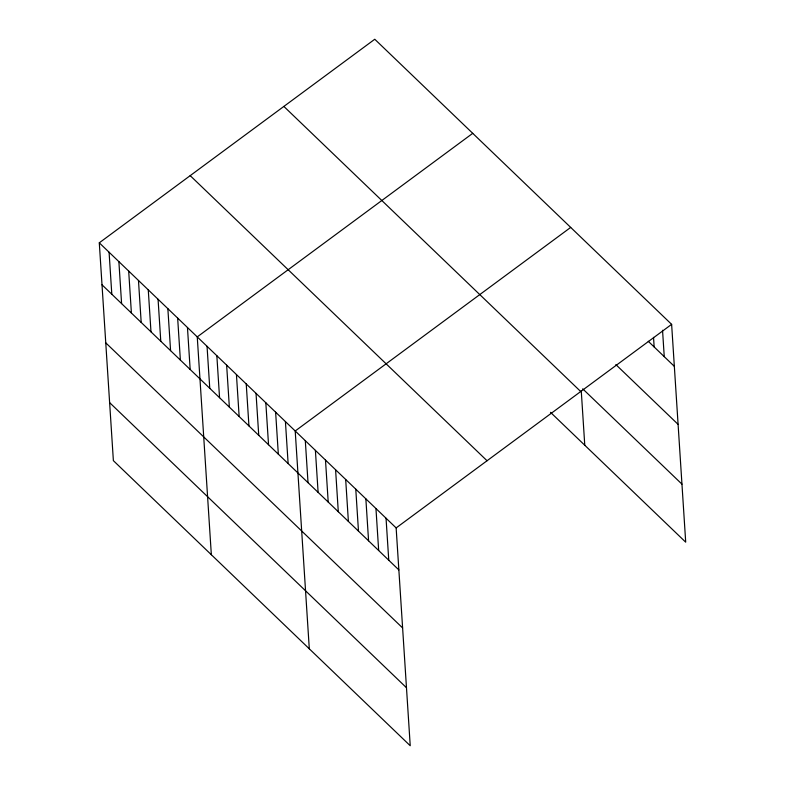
<?xml version="1.0" encoding="UTF-8"?>
<svg xmlns="http://www.w3.org/2000/svg" width="785" height="785" viewBox="0 0 785 785"><rect width="100%" height="100%" fill="white"/><g stroke="black" fill="none" stroke-linecap="round" stroke-linejoin="round"><path stroke-width="1.18" d="M99.293 242.82L396.14 527.922L410.231 745.75L113.374 460.648L99.293 242.82L374.769 39.25L671.626 324.352L685.707 542.18L550.491 412.321M472.737 133.332L197.251 336.902L211.342 554.73M570.695 227.414L295.209 430.985L309.3 648.812M396.14 527.922L671.626 324.352M648.263 341.298L674.335 366.34M615.852 364.593L678.093 424.371M582.706 388.83L681.959 484.149M283.866 106.426L580.714 391.529M190.196 175.644L487.053 460.746M102.011 284.808L398.858 569.91M105.759 342.829L402.607 627.931M109.625 402.617L406.473 687.719M662.54 330.25L664.247 356.645M653.532 337.354L654.15 346.95M581.253 390.773L584.776 445.242M386.043 518.228L388.761 560.215M375.956 508.533L378.674 550.52M365.859 498.838L368.577 540.826M355.772 489.143L358.48 531.131M345.675 479.449L348.393 521.436M335.587 469.764L338.296 511.741M325.49 460.069L328.209 502.057M315.393 450.374L318.111 492.362M305.306 440.679L308.024 482.667M285.416 421.574L288.134 463.562M275.623 412.164L278.332 454.152M265.821 402.764L268.539 444.742M256.028 393.354L258.746 435.341M246.235 383.943L248.943 425.931M236.432 374.533L239.15 416.521M226.639 365.123L229.357 407.111M216.846 355.723L219.555 397.701M207.044 346.313L209.762 388.3M187.458 327.492L190.166 369.48M177.655 318.082L180.373 360.07M167.862 308.682L170.581 350.659M158.07 299.271L160.778 341.259M148.267 289.861L150.985 331.849M138.474 280.451L141.192 322.439M128.681 271.041L131.399 313.029M118.878 261.631L121.596 303.618M109.086 252.23L111.804 294.208"/></g></svg>
